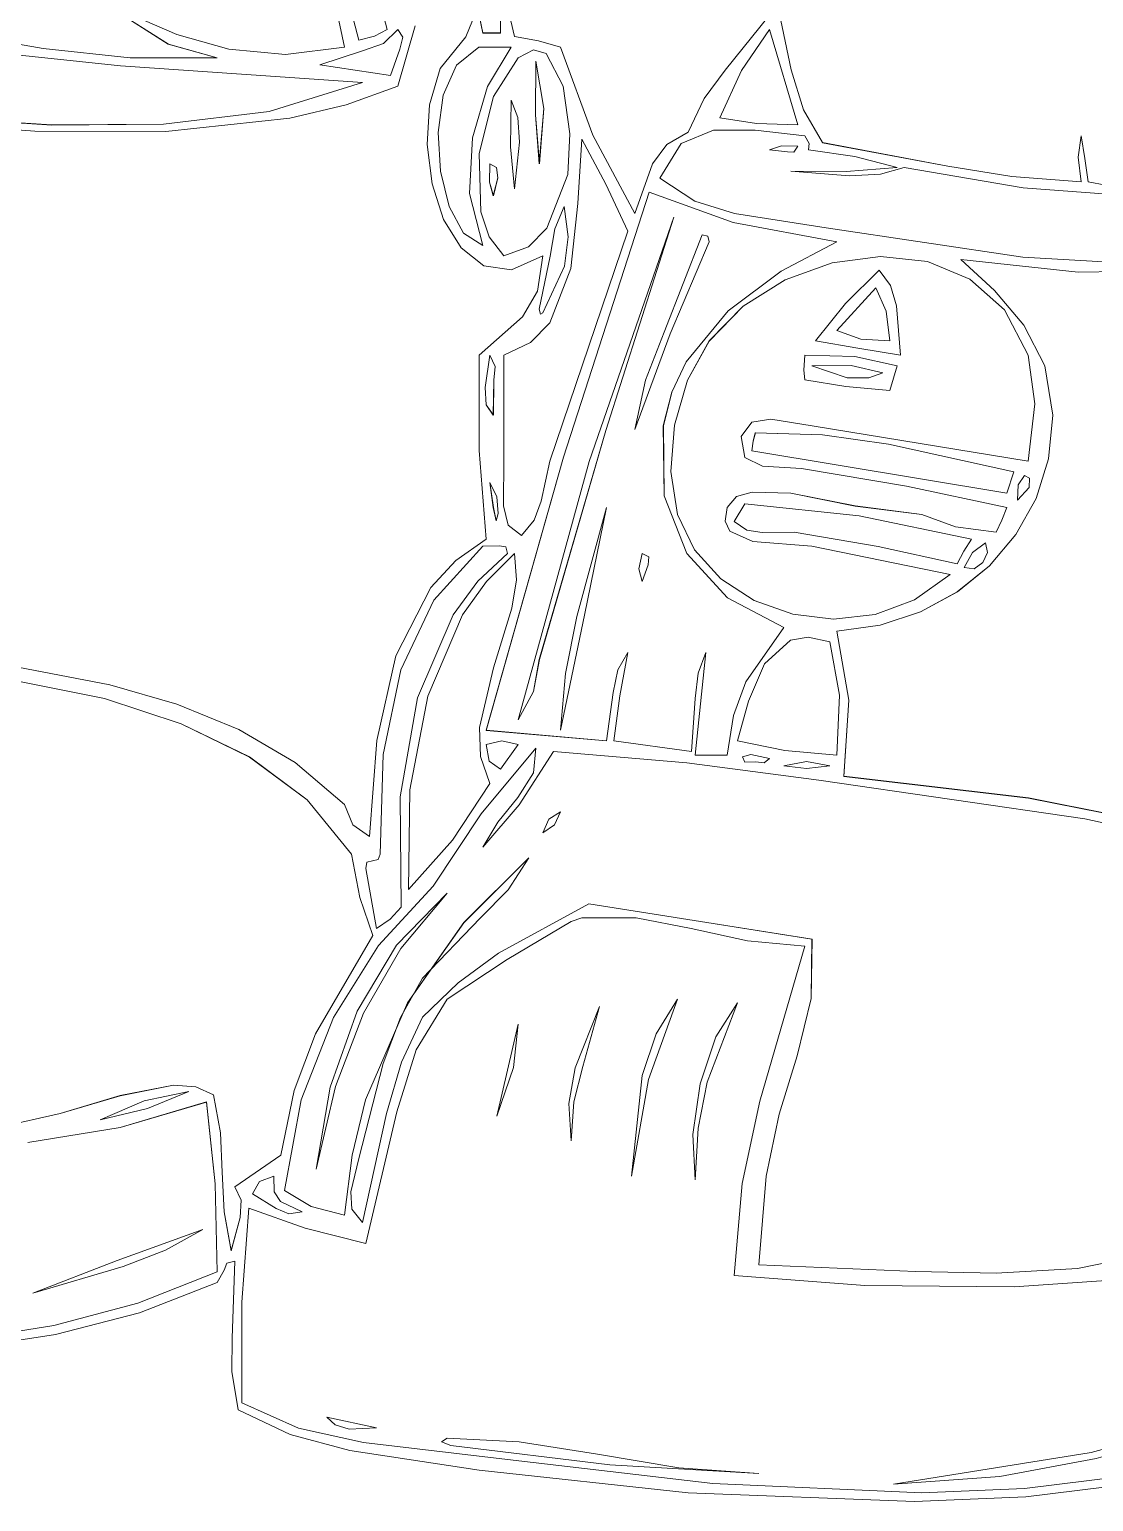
# Model space of a CAD drawing. Header units: inches. Extents: x -1726 to 2926, y -3254 to 1573.
# Drawn here: x 1 to 1126, y -3254 to -1696 of the extents above; entities that cross this region are included whole.
import ezdxf

# ---------------------------------------------------------------- set-up
doc = ezdxf.new("R2010")
doc.units = ezdxf.units.IN
doc.header["$MEASUREMENT"] = 0
doc.layers.add('Layer 1', color=7, linetype='Continuous')

msp = doc.modelspace()

# ---------------------------------------------------------------- linework, layer by layer
at = {"layer": 'Layer 1', "color": 7, "lineweight": 9}
for points in [[(-164.2, -1684.6), (14.9, -1716.1), (107.1, -1725.9), (199.1, -1725.8), (147.5, -1711.3), (104.5, -1684.1), (71.3, -1645.8), (49.3, -1598.4), (-55.9, -1559.4), (-164.2, -1523.5), (-167.3, -1531.6), (-171.7, -1538.5), (-173.5, -1521.5), (-186.7, -1516), (-187.4, -1558.5), (-181.3, -1601.4), (-164.2, -1684.6), (-164.2, -1684.6)], [(-186.7, -1516), (-173.5, -1521.5), (-171.7, -1538.5), (-167.3, -1531.6), (-164.2, -1523.5), (-56, -1559.4), (49.3, -1598.4), (71.3, -1645.8), (104.5, -1684.1), (147.4, -1711.3), (199.1, -1725.8), (107.1, -1725.9), (14.9, -1716.1), (-164.2, -1684.6), (-181.3, -1601.4), (-187.4, -1558.5), (-186.7, -1516), (-186.7, -1516)], [(109.2, -1680.8), (156.5, -1701.2), (211.4, -1716.5), (271.5, -1722.4), (333.9, -1714.5), (316.8, -1634.5)], [(316.8, -1634.5), (333.9, -1714.5), (271.5, -1722.4), (211.4, -1716.5), (156.5, -1701.2), (109.2, -1680.8)], [(359.1, -1620.9), (378.9, -1695.8), (365.4, -1702.9), (348.9, -1707.1), (327.7, -1626)], [(327.7, -1626), (348.9, -1707), (365.4, -1702.9), (378.9, -1695.8)], [(502.5, -1654.6), (513.7, -1703.3), (539, -1707.9), (562.4, -1714.5), (596.5, -1807.8), (641.1, -1890.6), (659.5, -1837.9), (674.8, -1817.5), (697.3, -1804.4), (714.3, -1769), (736.6, -1738.9), (783.4, -1680.8), (779.7, -1647.1), (720.5, -1641), (648.6, -1641.7), (502.5, -1654.6), (502.5, -1654.6)], [(787.2, -1647.1), (806.2, -1738.6), (819.3, -1780.7), (839.6, -1815.7), (972.1, -1840.5), (1039.8, -1851.5), (1113, -1856.9), (1109.8, -1831.1), (1113, -1808.2), (1116.8, -1832.5), (1120.5, -1856.9), (1139.3, -1860.6)], [(1139.3, -1860.6), (1120.6, -1856.9), (1116.8, -1832.5), (1113.1, -1808.2), (1109.8, -1831.1), (1113.1, -1856.9), (1039.8, -1851.5), (972.1, -1840.5), (839.6, -1815.6), (819.3, -1780.7), (806.2, -1738.5), (787.2, -1647.1), (990.2, -1649.4), (1202.9, -1647.1)], [(-171.7, -1695.8), (-194.3, -1678.4), (-223.7, -1669.9), (-299.1, -1662.1), (-346.4, -1657.6), (-384.2, -1660.9), (-411.3, -1677.9), (-426.5, -1714.5), (-356.6, -1743.9), (-274.4, -1764.9), (-93.1, -1789.4), (24.3, -1796.9), (142.4, -1796.1), (254.2, -1782.6), (352.7, -1752), (96.8, -1734.2), (-40.4, -1719.7), (-171.7, -1695.8), (-171.7, -1695.8)], [(352.7, -1752), (254.2, -1782.6), (142.4, -1796.1), (24.3, -1797), (-93.1, -1789.4), (-274.4, -1764.9), (-356.5, -1743.9), (-426.4, -1714.5), (-411.3, -1677.9), (-384.2, -1660.9), (-346.4, -1657.6), (-299.1, -1662.1), (-223.6, -1669.9), (-194.3, -1678.4), (-171.7, -1695.8), (-40.4, -1719.7), (96.8, -1734.2), (352.7, -1752), (352.7, -1752)], [(472.5, -1662.1), (480, -1699.5), (498.7, -1699.5), (498.7, -1681.5), (495, -1658.3), (472.5, -1662.1), (472.5, -1662.1)], [(495, -1658.4), (498.7, -1681.6), (498.7, -1699.6), (480, -1699.6), (472.5, -1662.1), (495, -1658.4), (495, -1658.4)], [(-130.5, -1793.2), (6.4, -1803.3), (144.9, -1803.8), (275.9, -1789.7), (335.7, -1775.5), (390.1, -1755.8), (408.7, -1691.9)], [(469.2, -1686.2), (462, -1703.5), (435.1, -1737), (423.9, -1775.5), (421.3, -1817.5), (426.4, -1859.1), (438.6, -1896.9), (457.1, -1927), (481.3, -1946), (510.4, -1950), (543.7, -1935.5), (538, -1972.9), (522, -2000), (476.3, -2040.4), (476.4, -2141.4), (483.8, -2235.2), (451.6, -2257.8), (425.3, -2286.3), (388.2, -2358.7), (368, -2448.1), (360.2, -2549.8), (342.7, -2537.4), (333.9, -2516.1), (281.8, -2471.4), (222.1, -2436.5), (156.3, -2409.7), (85.6, -2389.2), (-65.3, -2360.5)], [(-65.3, -2360.5), (85.7, -2389.2), (156.4, -2409.7), (222.2, -2436.5), (281.8, -2471.4), (333.9, -2516.1), (342.7, -2537.3), (360.2, -2549.8), (368, -2448.1), (388.2, -2358.7), (425.3, -2286.3), (451.6, -2257.8), (483.8, -2235.2), (476.4, -2141.4), (476.3, -2040.4), (522, -2000), (538, -1972.9), (543.7, -1935.5), (510.4, -1950), (481.3, -1946), (457.1, -1927), (438.6, -1896.9), (426.4, -1859.1), (421.3, -1817.5), (423.9, -1775.5), (435.1, -1737), (462, -1703.5), (469.2, -1686.2)], [(390.1, -1695.8), (395.5, -1703.8), (392.3, -1716.8), (382.6, -1744.5), (307.7, -1733.2), (352.8, -1718.4), (375, -1710.6), (390.1, -1695.8), (390.1, -1695.8)], [(307.7, -1733.3), (382.6, -1744.5), (392.3, -1716.8), (395.5, -1703.9), (390.1, -1695.8), (375, -1710.6), (352.8, -1718.4), (307.7, -1733.3), (307.7, -1733.3)], [(408.7, -1691.9), (390.1, -1755.7), (390.1, -1755.7)], [(783.4, -1695.8), (813.4, -1796.9), (769.8, -1795.5), (731, -1789.4), (753.7, -1739.1), (783.4, -1695.8), (783.4, -1695.8)], [(731, -1789.4), (769.8, -1795.5), (813.4, -1796.9), (783.4, -1695.8), (753.7, -1739.1), (731, -1789.4), (731, -1789.4)], [(510, -1714.5), (485.2, -1756), (469.3, -1810.6), (466.2, -1869.5), (480, -1924.3), (459.8, -1911.2), (444.5, -1883.2), (435.3, -1845.8), (432.8, -1804.7), (438.2, -1765.4), (452.2, -1733.5), (475.8, -1714.7), (510, -1714.5), (510, -1714.5)], [(480, -1924.3), (466.2, -1869.5), (469.3, -1810.6), (485.2, -1756), (510, -1714.5), (475.9, -1714.7), (452.2, -1733.5), (438.2, -1765.4), (432.8, -1804.7), (435.3, -1845.8), (444.5, -1883.2), (459.8, -1911.2), (480, -1924.3), (480, -1924.3)], [(502.5, -1935.5), (487, -1915.1), (477.9, -1888.8), (476.3, -1826.9), (491.5, -1766.8), (517.5, -1725.8), (533.9, -1717.2), (547.2, -1721.2), (565.1, -1755.8), (572.2, -1806.2), (569.9, -1849.4), (547.8, -1906.2), (528.5, -1925.8), (502.5, -1935.5), (502.5, -1935.5)], [(569.9, -1849.4), (572.2, -1806.2), (565.1, -1755.8), (547.2, -1721.2), (533.9, -1717.2), (517.5, -1725.8), (491.5, -1766.8), (476.3, -1826.9), (477.9, -1888.8), (487, -1915.1), (502.5, -1935.5), (528.5, -1925.8), (547.8, -1906.2), (569.9, -1849.4), (569.9, -1849.4)], [(539.9, -1838.1), (544.7, -1779.3), (536.2, -1729.5), (535.7, -1786.2), (539.9, -1838.1), (539.9, -1838.1)], [(536.2, -1729.5), (544.7, -1779.3), (540, -1838.1), (535.7, -1786.2), (536.2, -1729.5), (536.2, -1729.5)], [(390.1, -1755.7), (335.7, -1775.5), (275.9, -1789.7), (144.9, -1803.8), (6.4, -1803.3), (-130.5, -1793.2)], [(513.7, -1864.4), (518.8, -1815.2), (517.3, -1788.9), (510, -1770.7), (509.5, -1819.9), (513.7, -1864.4), (513.7, -1864.4)], [(510, -1770.7), (517.3, -1788.9), (518.8, -1815.2), (513.7, -1864.4), (509.5, -1819.9), (510, -1770.7), (510, -1770.7)], [(824.6, -1823.2), (825.5, -1816.5), (820.9, -1808.2), (768.4, -1802.3), (724, -1802.3), (689.8, -1816.5), (667.3, -1853.1), (704.4, -1877.6), (746.3, -1890.5), (843.3, -1905.6), (1051.2, -1936.6), (1161.5, -1943.2)], [(1161.5, -1943.2), (1051.2, -1936.6), (843.3, -1905.6), (746.3, -1890.5), (704.4, -1877.6), (667.3, -1853.1), (689.8, -1816.5), (724, -1802.3), (768.4, -1802.3), (820.9, -1808.2), (825.5, -1816.5), (824.6, -1823.2), (873.5, -1830.4), (918.3, -1841.9), (918.3, -1841.9)], [(584.9, -1811.9), (610.3, -1859.5), (633.6, -1909.3), (551.2, -2152.8), (541.8, -2194.9), (534.5, -2214.9), (521.2, -2231.4), (507, -2220.2), (501.9, -2199.9), (502.5, -2149), (502.5, -2040.4), (530.7, -2027), (550.9, -2006.3), (573.1, -1948.9), (580.5, -1880.1), (584.9, -1811.9), (584.9, -1811.9)], [(502.5, -2040.4), (502.5, -2149), (501.9, -2199.9), (507, -2220.2), (521.2, -2231.4), (534.5, -2214.9), (541.8, -2194.9), (551.2, -2152.8), (633.6, -1909.3), (610.3, -1859.5), (584.9, -1811.9), (580.5, -1880.1), (573.1, -1948.9), (550.9, -2006.3), (530.7, -2027), (502.5, -2040.4), (502.5, -2040.4)], [(783.4, -1823.2), (796.1, -1819), (813.4, -1819.4), (809.1, -1825.7), (802.5, -1825.3), (783.4, -1823.2), (783.4, -1823.2)], [(813.4, -1819.4), (796.1, -1819), (783.4, -1823.2), (802.5, -1825.3), (809.1, -1825.8), (813.4, -1819.4), (813.4, -1819.4)], [(491.2, -1871.8), (496, -1852.7), (494.6, -1842), (487.5, -1838.1), (487.1, -1857.3), (491.2, -1871.8), (491.2, -1871.8)], [(487.5, -1838.1), (494.6, -1842), (496, -1852.7), (491.3, -1871.8), (487.1, -1857.3), (487.5, -1838.1), (487.5, -1838.1)], [(1179.1, -1872.8), (1051.7, -1863.3), (925.8, -1841.9), (900.9, -1849), (868.1, -1850.7), (805.9, -1845.6), (864.4, -1846.1), (918.3, -1841.9), (873.5, -1830.4), (824.6, -1823.2), (824.6, -1823.2)], [(918.3, -1841.9), (864.4, -1846.1), (805.9, -1845.6), (868.1, -1850.7), (900.9, -1849), (925.8, -1841.9), (1051.7, -1863.3), (1179.1, -1872.8)], [(716, -2355), (707.9, -2376.9), (704.9, -2403.8), (701, -2459.9), (618.6, -2448.7), (625, -2400.8), (633.6, -2355), (623.1, -2373.6), (618.1, -2397.6), (611.1, -2448.7), (483.8, -2437.4), (565.6, -2148.4), (656.1, -1868.1), (744.8, -1900.2), (854.6, -1920.5), (795.7, -1951.6), (739.6, -1993.5), (695.1, -2047.7), (679.9, -2079.7), (671, -2115.3), (672, -2189.4), (695.8, -2250.4), (739.1, -2297.2), (798.4, -2328.8), (758.2, -2386), (745.3, -2421.7), (738.5, -2463.6), (704.8, -2463.6), (716, -2355), (716, -2355)], [(704.8, -2463.7), (738.5, -2463.7), (745.3, -2421.8), (758.2, -2386), (798.4, -2328.8), (739.1, -2297.3), (695.8, -2250.4), (672, -2189.4), (671.1, -2115.3), (680, -2079.7), (695.1, -2047.7), (739.6, -1993.6), (795.8, -1951.7), (854.6, -1920.6), (744.8, -1900.2), (656.1, -1868.1), (565.6, -2148.4), (483.8, -2437.5), (611.1, -2448.7), (618.1, -2397.6), (623.1, -2373.6), (633.6, -2355.1), (625, -2400.8), (618.6, -2448.7), (701, -2459.9), (704.9, -2403.9), (707.9, -2376.9), (716, -2355.1), (704.8, -2463.7), (704.8, -2463.7)], [(539.9, -1991.7), (541, -1997.2), (543.7, -1995.5), (566.6, -1946.2), (570.5, -1915.2), (566.2, -1883.1), (556.3, -1906.9), (551.3, -1935.6), (539.9, -1991.7), (539.9, -1991.7)], [(566.2, -1883.1), (570.5, -1915.2), (566.6, -1946.2), (543.7, -1995.5), (541, -1997.2), (539.9, -1991.7), (551.3, -1935.6), (556.3, -1906.9), (566.2, -1883.1), (566.2, -1883.1)], [(517.5, -2426.2), (533.6, -2396.3), (540, -2362.5), (610.4, -2120.1), (682.3, -1894.3), (592.7, -2153.1), (517.5, -2426.2), (517.5, -2426.2)], [(682.3, -1894.3), (610.4, -2120.1), (539.9, -2362.5), (533.6, -2396.3), (517.5, -2426.2), (592.7, -2153.1), (682.3, -1894.3), (682.3, -1894.3)], [(641.1, -2119.1), (678.4, -2017.8), (719.7, -1920.6), (718.2, -1914.6), (712.3, -1913.1), (672, -2016), (652.3, -2066.9), (641.1, -2119.1), (641.1, -2119.1)], [(712.3, -1913.1), (718.2, -1914.6), (719.7, -1920.5), (678.4, -2017.8), (641.1, -2119.1), (652.3, -2066.9), (672, -2016), (712.3, -1913.1), (712.3, -1913.1)], [(1056.9, -2152.8), (828.4, -2115.3), (784.8, -2108.3), (764.8, -2111.5), (753.5, -2126.6), (757.4, -2148.7), (776, -2158), (817.1, -2160.3), (928.2, -2179.1), (1034.4, -2201.5), (1029.1, -2215), (1023.1, -2227.7), (980.1, -2222.1), (944.5, -2209), (873.9, -2200.1), (805.9, -2186.5), (765.2, -2185.3), (748.4, -2190.1), (738.5, -2201.5), (736.5, -2216.2), (741.4, -2226.6), (765.7, -2237.8), (828.3, -2242.7), (974.5, -2272.7), (936.9, -2299.5), (895.1, -2314.9), (851.2, -2319.7), (807.9, -2314.5), (767.3, -2300.2), (731.8, -2277.3), (704, -2246.6), (686, -2209), (679.1, -2163.4), (682.9, -2114.5), (696.7, -2066.9), (719.7, -2025.5), (755.7, -1988.5), (800.1, -1960.6), (849.5, -1942.8), (900.8, -1936), (950.5, -1941.4), (995.3, -1959.9), (1031.8, -1992.6), (1056.9, -2040.4), (1064, -2092), (1056.9, -2152.8), (1056.9, -2152.8)], [(1056.9, -2040.4), (1031.9, -1992.6), (995.3, -1959.9), (950.5, -1941.4), (900.8, -1936), (849.5, -1942.8), (800.1, -1960.6), (755.7, -1988.5), (719.7, -2025.4), (696.7, -2066.9), (682.9, -2114.5), (679.1, -2163.4), (686, -2209), (704, -2246.6), (731.8, -2277.3), (767.3, -2300.1), (807.9, -2314.5), (851.2, -2319.7), (895.1, -2314.9), (936.9, -2299.5), (974.5, -2272.6), (828.3, -2242.7), (765.7, -2237.8), (741.4, -2226.6), (736.5, -2216.2), (738.5, -2201.5), (748.4, -2190.1), (765.2, -2185.3), (805.9, -2186.5), (873.9, -2200), (944.5, -2209), (980.1, -2222.1), (1023.1, -2227.7), (1029.1, -2214.9), (1034.4, -2201.5), (928.2, -2179.1), (817.1, -2160.3), (776.1, -2158), (757.4, -2148.7), (753.5, -2126.6), (764.8, -2111.5), (784.8, -2108.3), (828.4, -2115.3), (1056.9, -2152.8), (1064, -2092), (1056.9, -2040.4), (1056.9, -2040.4)], [(1241.3, -2545.5), (1057.5, -2509.1), (862.1, -2486.2), (867.4, -2405.4), (854.6, -2332.6), (900.4, -2326.1), (943.2, -2311.9), (982.1, -2290.8), (1016, -2263.4), (1044.1, -2230.3), (1065.3, -2192.3), (1078.6, -2150), (1083.1, -2104.1), (1074.5, -2051.8), (1052.4, -2008.7), (1021.3, -1972.1), (985.7, -1939.3), (1109.9, -1952.8), (1242.2, -1950.4)], [(1242.2, -1950.4), (1109.8, -1952.8), (985.7, -1939.3), (1021.3, -1972.1), (1052.4, -2008.7), (1074.5, -2051.8), (1083.1, -2104.1), (1078.6, -2150), (1065.3, -2192.3), (1044.1, -2230.3), (1016, -2263.4), (982, -2290.8), (943.1, -2311.9), (900.3, -2326.1), (854.6, -2332.6), (867.4, -2405.4), (862.1, -2486.1), (1057.5, -2509), (1241.3, -2545.5)], [(899.5, -1950.5), (863.7, -1985.9), (832.1, -2025.4), (876.8, -2033.2), (922, -2040.4), (917.9, -1988.3), (911.5, -1966.7), (899.5, -1950.5), (899.5, -1950.5)], [(922, -2040.4), (876.8, -2033.2), (832.1, -2025.4), (863.7, -1985.9), (899.5, -1950.5), (911.5, -1966.7), (917.9, -1988.3), (922, -2040.4), (922, -2040.4)], [(854.6, -2014.2), (880.1, -2023.4), (910.8, -2025.4), (906.7, -1993.9), (895.8, -1969.2), (854.6, -2014.2), (854.6, -2014.2)], [(895.8, -1969.2), (906.7, -1993.9), (910.8, -2025.4), (880.1, -2023.4), (854.6, -2014.2), (895.8, -1969.2), (895.8, -1969.2)], [(487.5, -2040.4), (493.1, -2052.3), (491.7, -2066.9), (491.3, -2104.1), (483.8, -2093.1), (482.6, -2074.7), (487.5, -2040.4), (487.5, -2040.4)], [(491.2, -2104.1), (491.7, -2066.9), (493.1, -2052.3), (487.5, -2040.4), (482.6, -2074.7), (483.8, -2093.1), (491.2, -2104.1), (491.2, -2104.1)], [(820.9, -2066.6), (864.3, -2073.8), (910.8, -2077.9), (918.3, -2051.6), (873.7, -2041.9), (820.9, -2040.4), (819.6, -2056.3), (820.9, -2066.6), (820.9, -2066.6)], [(820.9, -2040.4), (873.7, -2041.9), (918.3, -2051.7), (910.8, -2077.9), (864.3, -2073.8), (820.9, -2066.6), (819.6, -2056.3), (820.9, -2040.4), (820.9, -2040.4)], [(903.3, -2059.1), (869.7, -2051.5), (828.3, -2051.6), (865.7, -2064.6), (888.4, -2064.6), (903.3, -2059.1), (903.3, -2059.1)], [(828.3, -2051.6), (869.7, -2051.5), (903.3, -2059.1), (888.4, -2064.6), (865.7, -2064.6), (828.3, -2051.6), (828.3, -2051.6)], [(1041.9, -2164), (1034.4, -2186.5), (764.7, -2141.6), (766, -2131.6), (768.5, -2122.8), (839.3, -2124.6), (909.1, -2134.8), (1041.9, -2164), (1041.9, -2164)], [(768.4, -2122.8), (766, -2131.6), (764.7, -2141.6), (1034.4, -2186.5), (1041.9, -2164), (909.1, -2134.8), (839.3, -2124.6), (768.4, -2122.8), (768.4, -2122.8)], [(491.2, -2201.5), (494.4, -2215.6), (496.3, -2207.9), (494.8, -2190.4), (487.5, -2175.2), (491.2, -2201.5), (491.2, -2201.5)], [(487.5, -2175.3), (494.8, -2190.4), (496.3, -2207.9), (494.4, -2215.6), (491.3, -2201.5), (487.5, -2175.3), (487.5, -2175.3)], [(1045.6, -2194), (1057.9, -2180.4), (1058.5, -2170.7), (1053.1, -2167.7), (1046.3, -2177.8), (1045.6, -2194), (1045.6, -2194)], [(1053.1, -2167.8), (1058.5, -2170.7), (1057.9, -2180.4), (1045.6, -2194), (1046.3, -2177.8), (1053.1, -2167.8), (1053.1, -2167.8)], [(562.4, -2437.4), (587.6, -2315.6), (611.1, -2201.5), (579.7, -2317.1), (567.6, -2377.4), (562.4, -2437.4), (562.4, -2437.4)], [(611.1, -2201.5), (587.6, -2315.6), (562.4, -2437.4), (567.6, -2377.4), (579.7, -2317.1), (611.1, -2201.5), (611.1, -2201.5)], [(996.9, -2235.2), (988.8, -2247.7), (981.9, -2261.4), (898.5, -2243.1), (809.6, -2227.7), (775.7, -2228.2), (759.4, -2225.7), (745.9, -2216.4), (757.2, -2197.7), (878.2, -2210.6), (996.9, -2235.2), (996.9, -2235.2)], [(757.2, -2197.7), (745.9, -2216.5), (759.4, -2225.7), (775.7, -2228.2), (809.6, -2227.7), (898.5, -2243.1), (981.9, -2261.4), (988.8, -2247.7), (996.9, -2235.2), (878.2, -2210.6), (757.2, -2197.7), (757.2, -2197.7)], [(506.2, -2250.2), (474.9, -2279.6), (448.6, -2315.4), (410.9, -2403), (392.8, -2507.9), (393.9, -2624.7), (382, -2637.2), (367.7, -2647.2), (356.4, -2583.5), (357.5, -2577.1), (363.3, -2575.4), (369.3, -2574), (371.4, -2568.5), (374.7, -2463.2), (393.5, -2373.4), (428.3, -2299.6), (480, -2242.7), (497.4, -2242.1), (504.6, -2243.4), (506.2, -2250.2), (506.2, -2250.2)], [(480, -2242.7), (428.3, -2299.6), (393.5, -2373.4), (374.7, -2463.2), (371.4, -2568.5), (369.3, -2574), (363.3, -2575.4), (357.5, -2577.1), (356.4, -2583.5), (367.7, -2647.2), (382, -2637.2), (393.9, -2624.7), (392.8, -2507.9), (410.9, -2403), (448.6, -2315.4), (474.9, -2279.6), (506.2, -2250.2), (504.6, -2243.4), (497.4, -2242.1), (480, -2242.7), (480, -2242.7)], [(1011.9, -2238.9), (1014.1, -2249.2), (1009.1, -2259.9), (999.8, -2266.7), (989.4, -2265.1), (998, -2249.4), (1011.9, -2238.9), (1011.9, -2238.9)], [(989.4, -2265.1), (999.8, -2266.7), (1009.1, -2259.9), (1014.1, -2249.2), (1011.9, -2238.9), (998, -2249.4), (989.4, -2265.1), (989.4, -2265.1)], [(487.5, -2493.6), (448.2, -2553.6), (401.4, -2606), (403, -2500.5), (422, -2401.2), (458.8, -2315.4), (484, -2279.8), (513.7, -2250.2), (515.6, -2278.3), (510.7, -2308.2), (491.4, -2371.2), (476.7, -2434.6), (477.6, -2465), (487.5, -2493.6), (487.5, -2493.6)], [(513.7, -2250.2), (484, -2279.8), (458.8, -2315.4), (422, -2401.2), (403, -2500.5), (401.4, -2606), (448.2, -2553.6), (487.5, -2493.6), (477.6, -2465), (476.7, -2434.6), (491.4, -2371.2), (510.7, -2308.2), (515.6, -2278.3), (513.7, -2250.2), (513.7, -2250.2)], [(648.6, -2280.1), (654.9, -2262.5), (655.6, -2254), (648.6, -2250.2), (645.2, -2266.4), (648.6, -2280.1), (648.6, -2280.1)], [(648.6, -2250.2), (655.6, -2254), (654.9, -2262.5), (648.6, -2280.1), (645.2, -2266.4), (648.6, -2250.2), (648.6, -2250.2)], [(847.1, -2343.8), (857.4, -2400.3), (854.6, -2463.7), (799.5, -2458.8), (749.7, -2448.7), (761, -2406.7), (778.2, -2367.1), (805.6, -2342), (824.3, -2338.8), (847.1, -2343.8), (847.1, -2343.8)], [(749.7, -2448.7), (799.5, -2458.8), (854.6, -2463.7), (857.4, -2400.3), (847.1, -2343.8), (824.3, -2338.8), (805.6, -2342), (778.2, -2367.1), (761, -2406.7), (749.7, -2448.7), (749.7, -2448.7)], [(-29.4, -2857), (33, -2843.1), (96.4, -2824.1), (153, -2813.1), (176.4, -2814.7), (195.3, -2823.3), (202.5, -2863.4), (204.5, -2905), (206.6, -2947), (214.1, -2988.1), (223.6, -2953), (224.6, -2934.6), (217.8, -2920.6), (266.5, -2886.9), (280.5, -2818.5), (303.1, -2758.7), (363.9, -2654.7), (350, -2614.3), (341.4, -2568.5), (294.2, -2511.1), (233.3, -2465.7), (161.1, -2430.5), (79.9, -2403.7), (-100, -2367.9)], [(-100, -2367.9), (80, -2403.7), (161.1, -2430.5), (233.3, -2465.6), (294.2, -2511), (341.4, -2568.5), (350, -2614.2), (363.9, -2654.7), (303.1, -2758.7), (280.5, -2818.5), (266.5, -2886.9), (217.8, -2920.6), (224.6, -2934.5), (223.6, -2953), (214.1, -2988), (206.6, -2947), (204.5, -2905), (202.6, -2863.3), (195.4, -2823.2), (176.5, -2814.7), (153, -2813.1), (96.4, -2824), (33, -2843), (-29.4, -2857)], [(1248.1, -2978.8), (1109.3, -3006.8), (1023.2, -3011.8), (937.9, -3010), (772.2, -3003), (779.7, -2909.4), (793.5, -2843.8), (812.6, -2782), (827.4, -2721.1), (828.3, -2658.5), (710.3, -2639.7), (592.4, -2621), (496.9, -2673.4), (454, -2704.5), (416.3, -2740.9), (394, -2788.7), (378.1, -2843.1), (352.7, -2958.1), (341.6, -2944), (340.5, -2925.9), (348.9, -2890.7), (374.6, -2790.1), (393, -2741.5), (416.3, -2699.7), (477.5, -2636.2), (507, -2606.1), (528.7, -2572.3), (460, -2640.9), (400.4, -2725.9), (356.2, -2828.6), (341.9, -2887.1), (333.9, -2950.6), (298.4, -2941.2), (270.2, -2924.4), (288.1, -2828.3), (322.2, -2741.3), (369.7, -2665.3), (427.5, -2602.3), (478.4, -2525.8), (536.2, -2456.2), (533.8, -2482.4), (517.1, -2508.4), (495.9, -2534.5), (480, -2561.1), (480, -2561.1)], [(536.2, -2456.2), (478.4, -2525.8), (427.6, -2602.3), (369.7, -2665.3), (322.2, -2741.3), (288.1, -2828.3), (270.3, -2924.4), (298.4, -2941.2), (333.9, -2950.6), (341.9, -2887.1), (356.2, -2828.6), (400.4, -2725.9), (460.1, -2641), (528.7, -2572.3), (507, -2606.1), (477.5, -2636.2), (416.4, -2699.7), (393, -2741.5), (374.6, -2790.1), (348.9, -2890.7), (340.5, -2925.8), (341.7, -2944), (352.7, -2958.1), (378.1, -2843.1), (394, -2788.7), (416.4, -2740.9), (454, -2704.5), (496.9, -2673.4), (592.4, -2621), (710.4, -2639.8), (828.4, -2658.5), (827.4, -2721.1), (812.6, -2782), (793.5, -2843.8), (779.7, -2909.4), (772.2, -3003.1), (937.9, -3010), (1023.2, -3011.8), (1109.3, -3006.8), (1248.1, -2978.8)], [(1264.3, -2563.2), (1116.8, -2531.1), (835.4, -2490.2), (695.8, -2472), (555, -2459.9), (518.7, -2516.4), (480, -2561.1), (496, -2534.5), (517.2, -2508.4), (533.8, -2482.4), (536.2, -2456.2), (536.2, -2456.2)], [(480, -2561.1), (518.7, -2516.4), (554.9, -2459.9), (695.8, -2472), (835.4, -2490.2), (1116.8, -2531.1), (1264.2, -2563.2)], [(517.5, -2452.4), (498.7, -2478.7), (486.8, -2470), (483.8, -2452.4), (500.2, -2448.6), (517.5, -2452.4), (517.5, -2452.4)], [(483.8, -2452.4), (486.8, -2470), (498.7, -2478.7), (517.5, -2452.4), (500.2, -2448.6), (483.8, -2452.4), (483.8, -2452.4)], [(783.4, -2467.4), (777.9, -2472), (768.7, -2470.9), (757.2, -2471.2), (754.7, -2465.4), (763.8, -2463.2), (783.4, -2467.4), (783.4, -2467.4)], [(757.2, -2471.2), (768.7, -2470.9), (777.9, -2472), (783.4, -2467.4), (763.8, -2463.2), (754.7, -2465.4), (757.2, -2471.2), (757.2, -2471.2)], [(798.4, -2474.9), (822.4, -2470.6), (847.1, -2474.9), (822.7, -2478), (798.4, -2474.9), (798.4, -2474.9)], [(847.1, -2474.9), (822.4, -2470.6), (798.4, -2474.9), (822.7, -2478), (847.1, -2474.9), (847.1, -2474.9)], [(543.7, -2546.1), (555.8, -2537.5), (562.4, -2523.6), (549.8, -2531.5), (543.7, -2546.1), (543.7, -2546.1)], [(562.4, -2523.6), (555.8, -2537.5), (543.7, -2546.1), (549.8, -2531.5), (562.4, -2523.6), (562.4, -2523.6)], [(304, -2901.9), (324.2, -2814.4), (354, -2736.6), (393.4, -2668.3), (442.6, -2609.7), (388.7, -2664.7), (347.2, -2734.5), (318.7, -2815), (304, -2901.9), (304, -2901.9)], [(442.6, -2609.7), (393.4, -2668.3), (354, -2736.6), (324.2, -2814.4), (304, -2901.9), (318.7, -2815), (347.2, -2734.5), (388.7, -2664.7), (442.6, -2609.7), (442.6, -2609.7)], [(1158.4, -3226.6), (1053.2, -3239.9), (944.7, -3244.5), (723.4, -3234.4), (506.2, -3209.1), (353.9, -3191), (285, -3175.9), (225.3, -3149.1), (225.4, -3042.5), (232.8, -2943.1), (292.2, -2964.3), (356.4, -2980.6), (389.2, -2841), (409.8, -2775.5), (442.6, -2722.1), (505.8, -2679.9), (573.7, -2639.7), (584.9, -2636), (642.4, -2635.7), (700.6, -2647), (760, -2660.3), (820.9, -2665.9), (820.9, -2665.9)], [(584.9, -2636), (573.7, -2639.7), (505.8, -2679.9), (442.6, -2722.1), (409.8, -2775.6), (389.2, -2841), (356.4, -2980.6), (292.2, -2964.3), (232.8, -2943.1), (225.4, -3042.5), (225.3, -3149.2), (285, -3175.9), (353.9, -3191), (506.2, -3209.1), (723.4, -3234.4), (944.7, -3244.5), (1053.2, -3239.9), (1158.4, -3226.6)], [(1201.3, -3015.4), (1042.3, -3026.5), (884.1, -3024.9), (745.9, -3014.3), (754.6, -2917.1), (773, -2829.7), (820.9, -2665.9), (760, -2660.3), (700.6, -2647), (642.4, -2635.7), (584.9, -2636), (584.9, -2636)], [(820.9, -2665.9), (773, -2829.7), (754.6, -2917.1), (745.9, -3014.3), (884.1, -3024.9), (1042.3, -3026.4), (1201.3, -3015.4)], [(637.3, -2909.4), (655.5, -2806.8), (686, -2722.1), (663.6, -2758.7), (648.6, -2802.7), (637.3, -2909.4), (637.3, -2909.4)], [(686, -2722.1), (655.5, -2806.8), (637.3, -2909.4), (648.6, -2802.7), (663.6, -2758.7), (686, -2722.1), (686, -2722.1)], [(704.8, -2913.2), (708, -2858.3), (717.4, -2809.7), (749.7, -2725.9), (726.6, -2761.8), (710.2, -2811.4), (702.3, -2865), (704.8, -2913.2), (704.8, -2913.2)], [(749.7, -2725.9), (717.4, -2809.7), (708, -2858.3), (704.8, -2913.2), (702.3, -2865), (710.2, -2811.4), (726.6, -2761.8), (749.7, -2725.9), (749.7, -2725.9)], [(573.7, -2871.9), (576.4, -2830.5), (585.8, -2793.3), (603.6, -2729.6), (577.8, -2794.6), (571.1, -2832.3), (573.7, -2871.9), (573.7, -2871.9)], [(603.6, -2729.6), (585.8, -2793.3), (576.4, -2830.5), (573.7, -2871.9), (571.1, -2832.3), (577.8, -2794.6), (603.6, -2729.6), (603.6, -2729.6)], [(495, -2845.7), (512.6, -2794.1), (517.5, -2748.3), (495, -2845.7), (495, -2845.7)], [(517.5, -2748.3), (512.6, -2794.1), (495, -2845.7), (517.5, -2748.3), (517.5, -2748.3)], [(75.5, -2849.5), (125.4, -2837.6), (169.1, -2819.5), (121.9, -2829.5), (75.5, -2849.5), (75.5, -2849.5)], [(169.1, -2819.5), (125.4, -2837.6), (75.5, -2849.5), (121.9, -2829.5), (169.1, -2819.5), (169.1, -2819.5)], [(-66.4, -3082.1), (26.5, -3067.3), (115.2, -3043.8), (199.1, -3010.5), (196.9, -2917.2), (187.9, -2830.7), (96.7, -2857.6), (-1, -2873.5)], [(-1, -2873.6), (96.7, -2857.6), (187.8, -2830.8), (196.9, -2917.2), (199.1, -3010.6), (115.2, -3043.8), (26.5, -3067.3), (-66.4, -3082.1)], [(236.5, -2928.1), (261.6, -2943.3), (274.9, -2949.1), (289, -2946.9), (266.1, -2936.1), (259.4, -2925.9), (259, -2909.4), (244, -2915), (236.5, -2928.1), (236.5, -2928.1)], [(259, -2909.4), (259.4, -2925.9), (266.1, -2936.1), (289, -2946.9), (274.9, -2949.1), (261.6, -2943.3), (236.6, -2928.1), (244, -2915), (259, -2909.4), (259, -2909.4)], [(184.1, -2965.6), (144.4, -2987.7), (99.7, -3004.8), (4.3, -3033), (93.3, -2998.4), (184.1, -2965.6), (184.1, -2965.6)], [(4.3, -3033), (99.7, -3004.8), (144.4, -2987.7), (184.1, -2965.6), (93.3, -2998.4), (4.3, -3033), (4.3, -3033)], [(1165.9, -3234.7), (1054.4, -3248.4), (936.7, -3253.6), (697.3, -3244.5), (476.2, -3220.3), (339.4, -3199.5), (276.5, -3182.5), (221.5, -3156.6), (214.8, -3116.1), (215.1, -3080.6), (217.7, -2999.3), (209.5, -3001.3), (206.6, -3008.7), (199, -3021.8), (117, -3053.9), (28.2, -3076.7), (-65.9, -3091.3)], [(914.5, -3235.3), (1027.1, -3227.1), (1128.9, -3208), (1222.7, -3181.1), (1311.6, -3149.1), (1313.4, -3145.6), (1307.8, -3141.6), (1219.6, -3175.4), (1123.7, -3201.6), (914.5, -3235.3), (914.5, -3235.3)], [(1307.8, -3141.6), (1313.4, -3145.5), (1311.6, -3149.1), (1222.7, -3181.1), (1128.9, -3208), (1027.1, -3227.1), (914.5, -3235.3), (1123.7, -3201.6), (1219.6, -3175.4), (1307.8, -3141.6), (1307.8, -3141.6)], [(367.6, -3175.4), (315.2, -3164.1), (323.9, -3172.4), (338.8, -3177), (367.6, -3175.4), (367.6, -3175.4)], [(315.2, -3164.1), (367.6, -3175.4), (338.8, -3177), (323.9, -3172.4), (315.2, -3164.1), (315.2, -3164.1)], [(442.6, -3186.6), (436.6, -3190.4), (446.3, -3194.1), (614.5, -3214.6), (772.2, -3224), (687.5, -3217.7), (601.5, -3203.5), (518.5, -3190.2), (442.6, -3186.6), (442.6, -3186.6)], [(772.2, -3224), (614.5, -3214.6), (446.3, -3194.1), (436.6, -3190.4), (442.6, -3186.6), (518.5, -3190.2), (601.5, -3203.5), (687.5, -3217.7), (772.2, -3224), (772.2, -3224)]]:
    msp.add_lwpolyline(points, dxfattribs=at)

doc.saveas('drawing.dxf')
